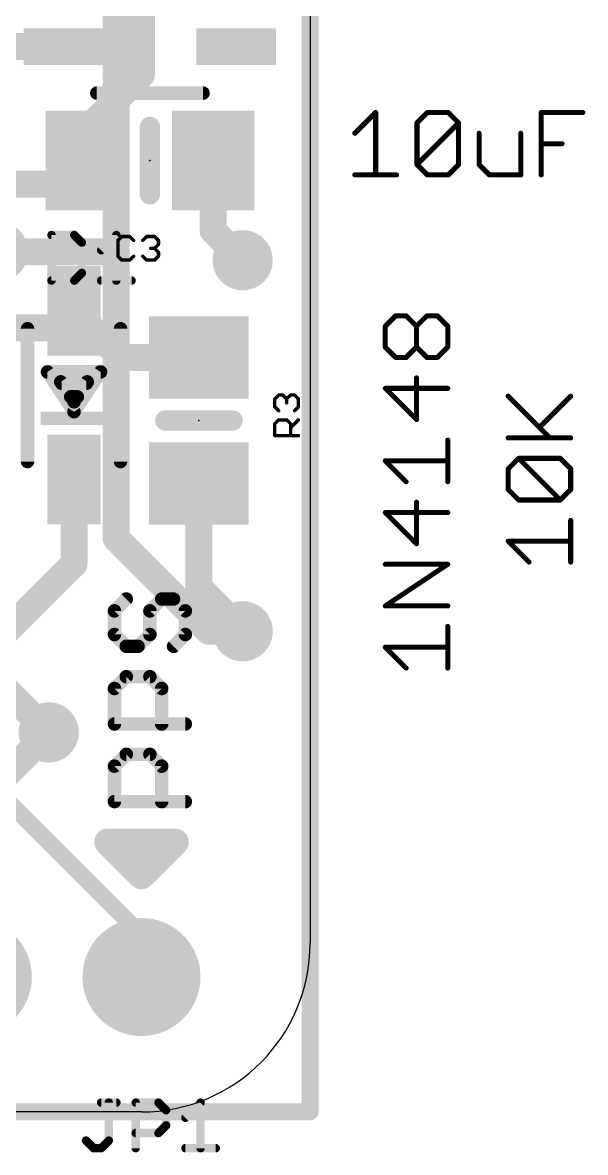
# Model space of a CAD drawing. Extents: x -2.5 to 35.7, y -0.6 to 34.3.
# Drawn here: x 21.07 to 29.54, y -0.61 to 16.41 of the extents above; entities that cross this region are included whole.
import ezdxf

# ---------------------------------------------------------------- set-up
doc = ezdxf.new("R2010")
doc.units = 0
for name, color, linetype in [('1', 12, 'CONTINUOUS'), ('16', 132, 'CONTINUOUS'), ('17', 110, 'CONTINUOUS'), ('18', 110, 'CONTINUOUS'), ('20', 53, 'CONTINUOUS'), ('21', 40, 'CONTINUOUS'), ('23', 53, 'CONTINUOUS'), ('25', 253, 'CONTINUOUS'), ('27', 253, 'CONTINUOUS')]:
    doc.layers.add(name, color=color, linetype=linetype)

# ---------------------------------------------------------------- blocks, each defined once
blk = doc.blocks.new('RECT')
blk.add_solid([(-0.5, -0.5), (0.5, -0.5), (-0.5, 0.5), (0.5, 0.5)])
blk = doc.blocks.new('ROUNDP')
at = {"const_width": 0.5}
blk.add_lwpolyline([(0, -0.25, 1), (0, 0.25, 1), (0, -0.25)], format="xyb", dxfattribs=at)
blk = doc.blocks.new('ROUNDV')
at = {"const_width": 0.5}
blk.add_lwpolyline([(0, -0.25, 1), (0, 0.25, 1), (0, -0.25)], format="xyb", dxfattribs=at)

msp = doc.modelspace()

# ---------------------------------------------------------------- linework, layer by layer
at = {"layer": '1'}
for points, const_width in [([(25.4, 33.925), (25.4, 0)], 0.254), ([(22.86, 15.621), (22.86, 17.526)], 0.4064), ([(21.6869, 16.044), (20.193, 16.044)], 0.4064), ([(22.037, 14.798), (22.86, 15.621)], 0.4064), ([(22.037, 14.327), (22.037, 14.798)], 0.4064), ([(22.037, 14.327), (21.68, 13.97)], 0.4064), ([(23.937, 13.274), (23.937, 14.327)], 0.4064), ([(21.68, 13.97), (19.304, 13.97)], 0.4064), ([(24.384, 12.827), (23.937, 13.274)], 0.4064), ([(21.59, 11.811), (21.844, 12.065)], 0.4064), ([(21.844, 12.065), (22.545, 11.364)], 0.4064), ([(19.304, 11.811), (21.59, 11.811)], 0.4064), ([(22.545, 11.364), (23.725, 11.364)], 0.4064), ([(21.844, 8.255), (21.844, 9.525)], 0.4064), ([(23.725, 9.464), (23.725, 7.898)], 0.4064), ([(19.685, 6.096), (21.844, 8.255)], 0.4064), ([(23.725, 7.898), (24.384, 7.239)], 0.4064), ([(20.32, 4.572), (21.463, 5.715)], 0.4064), ([(25.4, 0), (0, 0)], 0.254)]:
    msp.add_lwpolyline(points, dxfattribs=dict(at, const_width=const_width))
for points, const_width in [([(21.6869, 15.9424, 1), (21.6869, 16.1456)], 0.2032), ([(22.7584, 15.621, 1), (22.9616, 15.621)], 0.2032), ([(22.9318, 15.5492, 1), (22.7882, 15.6928)], 0.2032), ([(22.1386, 14.798, 1), (21.9354, 14.798)], 0.2032), ([(21.9652, 14.8698, 1), (22.1088, 14.7262)], 0.2032), ([(22.1088, 14.2552, 1), (21.9652, 14.3988)], 0.2032), ([(24.0386, 14.327, 1), (23.8354, 14.327)], 0.2032), ([(21.9354, 14.327, 1), (22.1386, 14.327)], 0.2032), ([(21.6082, 14.0418, 1), (21.7518, 13.8982)], 0.2032), ([(21.68, 13.8684, 1), (21.68, 14.0716)], 0.2032), ([(24.0088, 13.3458, 1), (23.8652, 13.2022)], 0.2032), ([(23.8354, 13.274, 1), (24.0386, 13.274)], 0.2032), ([(24.3122, 12.7552, 1), (24.4558, 12.8988)], 0.2032), ([(21.9158, 12.1368, 1), (21.7722, 11.9932)], 0.2032), ([(21.9158, 11.9932, 1), (21.7722, 12.1368)], 0.2032), ([(21.5182, 11.8828, 1), (21.6618, 11.7392)], 0.2032), ([(21.59, 11.7094, 1), (21.59, 11.9126)], 0.2032), ([(22.545, 11.4656, 1), (22.545, 11.2624)], 0.2032), ([(22.4732, 11.2922, 1), (22.6168, 11.4358)], 0.2032), ([(23.725, 11.2624, 1), (23.725, 11.4656)], 0.2032), ([(21.9456, 9.525, 1), (21.7424, 9.525)], 0.2032), ([(23.8266, 9.464, 1), (23.6234, 9.464)], 0.2032), ([(21.7424, 8.255, 1), (21.9456, 8.255)], 0.2032), ([(21.9158, 8.1832, 1), (21.7722, 8.3268)], 0.2032), ([(23.6234, 7.898, 1), (23.8266, 7.898)], 0.2032), ([(23.7968, 7.9698, 1), (23.6532, 7.8262)], 0.2032), ([(24.3122, 7.1672, 1), (24.4558, 7.3108)], 0.2032), ([(21.5348, 5.6432, 1), (21.3912, 5.7868)], 0.2032), ([(25.3365, 0, 1), (25.4635, 0)], 0.127), ([(25.4, -0.0635, 1), (25.4, 0.0635)], 0.127)]:
    msp.add_lwpolyline(points, format="xyb", dxfattribs=dict(at, const_width=const_width))
at = {"layer": '16'}
for points, const_width in [([(25.4, 33.925), (25.4, 0)], 0.254), ([(22.479, 12.954), (22.479, 17.907)], 0.4064), ([(20.701, 12.954), (22.479, 12.954)], 0.4064), ([(22.479, 8.636), (22.479, 12.954)], 0.4064), ([(24.384, 12.827), (24.511, 12.827)], 0.4064), ([(23.876, 7.239), (22.479, 8.636)], 0.4064), ([(21.463, 5.715), (19.304, 7.874)], 0.4064), ([(24.384, 7.239), (23.876, 7.239)], 0.4064), ([(18.415, 7.112), (22.86, 2.667)], 0.254), ([(22.86, 2.667), (22.86, 2.032)], 0.254), ([(25.4, 0), (0, 0)], 0.254)]:
    msp.add_lwpolyline(points, dxfattribs=dict(at, const_width=const_width))
for points, const_width in [([(22.5806, 12.954, 1), (22.3774, 12.954)], 0.2032), ([(22.479, 12.8524, 1), (22.479, 13.0556)], 0.2032), ([(22.3774, 12.954, 1), (22.5806, 12.954)], 0.2032), ([(24.384, 12.9286, 1), (24.384, 12.7254)], 0.2032), ([(24.511, 12.7254, 1), (24.511, 12.9286)], 0.2032), ([(22.3774, 8.636, 1), (22.5806, 8.636)], 0.2032), ([(22.5508, 8.7078, 1), (22.4072, 8.5642)], 0.2032), ([(23.876, 7.3406, 1), (23.876, 7.1374)], 0.2032), ([(23.8042, 7.1672, 1), (23.9478, 7.3108)], 0.2032), ([(24.384, 7.1374, 1), (24.384, 7.3406)], 0.2032), ([(21.3912, 5.6432, 1), (21.5348, 5.7868)], 0.2032), ([(22.9235, 2.667, 1), (22.7965, 2.667)], 0.127), ([(22.8151, 2.6221, 1), (22.9049, 2.7119)], 0.127), ([(22.7965, 2.032, 1), (22.9235, 2.032)], 0.127), ([(25.3365, 0, 1), (25.4635, 0)], 0.127), ([(25.4, -0.0635, 1), (25.4, 0.0635)], 0.127)]:
    msp.add_lwpolyline(points, format="xyb", dxfattribs=dict(at, const_width=const_width))
at = {"layer": '20'}
for p, q in [((25.4, 31.75), (25.4, 2.54)), ((22.86, 0), (2.54, 0))]:
    msp.add_line(p, q, dxfattribs=at)
msp.add_arc((22.86, 2.54), 2.54, 270, 0, dxfattribs=at)
at = {"layer": '21'}
for points, const_width in [([(23.787, 15.344), (22.187, 15.344)], 0.2032), ([(22.987, 14.835), (22.987, 13.819)], 0.3048), ([(21.144, 9.795), (21.144, 11.795)], 0.2032), ([(22.544, 11.795), (22.544, 9.795)], 0.2032), ([(21.844, 10.545), (21.444, 11.145)], 0.2032), ([(21.444, 11.145), (22.244, 11.145)], 0.2032), ([(22.244, 11.145), (21.844, 10.545)], 0.2032), ([(21.844, 10.695), (21.644, 10.995)], 0.2032), ([(21.644, 10.995), (22.044, 10.995)], 0.2032), ([(21.6588, 10.9728), (22.0292, 10.9728)], 0.2032), ([(22.044, 10.995), (21.844, 10.695)], 0.2032), ([(21.7943, 10.7696), (21.8937, 10.7696)], 0.2032), ([(23.217, 10.414), (24.233, 10.414)], 0.3048), ([(22.6306, 7.7242), (22.4527, 7.5463)], 0.2032), ([(22.9865, 7.5463), (23.1645, 7.7242)], 0.2032), ([(23.1645, 7.7242), (23.3424, 7.7242)], 0.2032), ([(23.3424, 7.7242), (23.5204, 7.5463)], 0.2032), ([(22.4527, 7.5463), (22.4527, 7.1903)], 0.2032), ([(22.9865, 7.1903), (22.9865, 7.5463)], 0.2032), ([(23.5204, 7.5463), (23.5204, 7.1903)], 0.2032), ([(22.4527, 7.1903), (22.6306, 7.0124)], 0.2032), ([(22.8086, 7.0124), (22.9865, 7.1903)], 0.2032), ([(23.5204, 7.1903), (23.3424, 7.0124)], 0.2032), ([(22.6306, 7.0124), (22.8086, 7.0124)], 0.2032), ([(22.4527, 6.3769), (22.6306, 6.5548)], 0.2032), ([(22.6306, 6.5548), (22.9865, 6.5548)], 0.2032), ([(22.9865, 6.5548), (23.1645, 6.3769)], 0.2032), ([(22.4527, 5.843), (22.4527, 6.3769)], 0.2032), ([(23.1645, 6.3769), (23.1645, 5.843)], 0.2032), ([(23.5204, 5.843), (22.4527, 5.843)], 0.2032), ([(22.4527, 5.2075), (22.6306, 5.3854)], 0.2032), ([(22.6306, 5.3854), (22.9865, 5.3854)], 0.2032), ([(22.9865, 5.3854), (23.1645, 5.2075)], 0.2032), ([(22.4527, 4.6736), (22.4527, 5.2075)], 0.2032), ([(23.1645, 5.2075), (23.1645, 4.6736)], 0.2032), ([(23.5204, 4.6736), (22.4527, 4.6736)], 0.2032), ([(23.368, 4.064), (22.352, 4.064)], 0.4064), ([(22.352, 4.064), (22.86, 3.556)], 0.4064), ([(22.86, 3.556), (23.368, 4.064)], 0.4064)]:
    msp.add_lwpolyline(points, dxfattribs=dict(at, const_width=const_width))
for points, const_width in [([(22.187, 15.3948, 1), (22.187, 15.2932)], 0.1016), ([(23.787, 15.2932, 1), (23.787, 15.3948)], 0.1016), ([(23.0632, 14.835, 1), (22.9108, 14.835)], 0.1524), ([(22.9108, 13.819, 1), (23.0632, 13.819)], 0.1524), ([(21.1948, 11.795, 1), (21.0932, 11.795)], 0.1016), ([(22.5948, 11.795, 1), (22.4932, 11.795)], 0.1016), ([(21.4863, 11.1732, 1), (21.4017, 11.1168)], 0.1016), ([(21.444, 11.1958, 1), (21.444, 11.0942)], 0.1016), ([(22.2863, 11.1168, 1), (22.2017, 11.1732)], 0.1016), ([(22.244, 11.0942, 1), (22.244, 11.1958)], 0.1016), ([(21.6863, 11.0232, 1), (21.6017, 10.9668)], 0.1016), ([(21.644, 11.0458, 1), (21.644, 10.9442)], 0.1016), ([(21.6588, 11.0236, 1), (21.6588, 10.922)], 0.1016), ([(22.0863, 10.9668, 1), (22.0017, 11.0232)], 0.1016), ([(22.0292, 10.922, 1), (22.0292, 11.0236)], 0.1016), ([(22.044, 10.9442, 1), (22.044, 11.0458)], 0.1016), ([(21.7943, 10.8204, 1), (21.7943, 10.7188)], 0.1016), ([(21.8017, 10.7232, 1), (21.8863, 10.6668)], 0.1016), ([(21.8017, 10.6668, 1), (21.8863, 10.7232)], 0.1016), ([(21.8937, 10.7188, 1), (21.8937, 10.8204)], 0.1016), ([(21.8017, 10.5732, 1), (21.8863, 10.5168)], 0.1016), ([(21.8017, 10.5168, 1), (21.8863, 10.5732)], 0.1016), ([(23.217, 10.4902, 1), (23.217, 10.3378)], 0.1524), ([(24.233, 10.3378, 1), (24.233, 10.4902)], 0.1524), ([(21.0932, 9.795, 1), (21.1948, 9.795)], 0.1016), ([(22.4932, 9.795, 1), (22.5948, 9.795)], 0.1016), ([(22.6666, 7.6883, 1), (22.5947, 7.7601)], 0.1016), ([(23.1645, 7.775, 1), (23.1645, 7.6734)], 0.1016), ([(23.2004, 7.6883, 1), (23.1286, 7.7601)], 0.1016), ([(23.3784, 7.7601, 1), (23.3065, 7.6883)], 0.1016), ([(23.3424, 7.6734, 1), (23.3424, 7.775)], 0.1016), ([(22.5035, 7.5463, 1), (22.4019, 7.5463)], 0.1016), ([(22.4168, 7.5822, 1), (22.4886, 7.5103)], 0.1016), ([(23.0373, 7.5463, 1), (22.9357, 7.5463)], 0.1016), ([(22.9506, 7.5822, 1), (23.0225, 7.5103)], 0.1016), ([(23.5712, 7.5463, 1), (23.4696, 7.5463)], 0.1016), ([(23.4845, 7.5103, 1), (23.5563, 7.5822)], 0.1016), ([(22.4886, 7.2263, 1), (22.4168, 7.1544)], 0.1016), ([(22.4019, 7.1903, 1), (22.5035, 7.1903)], 0.1016), ([(22.9357, 7.1903, 1), (23.0373, 7.1903)], 0.1016), ([(23.0225, 7.1544, 1), (22.9506, 7.2263)], 0.1016), ([(23.4696, 7.1903, 1), (23.5712, 7.1903)], 0.1016), ([(23.5563, 7.1544, 1), (23.4845, 7.2263)], 0.1016), ([(22.6306, 7.0632, 1), (22.6306, 6.9616)], 0.1016), ([(22.5947, 6.9765, 1), (22.6666, 7.0483)], 0.1016), ([(22.7727, 7.0483, 1), (22.8445, 6.9765)], 0.1016), ([(22.8086, 6.9616, 1), (22.8086, 7.0632)], 0.1016), ([(23.3065, 7.0483, 1), (23.3784, 6.9765)], 0.1016), ([(22.6306, 6.6056, 1), (22.6306, 6.504)], 0.1016), ([(22.6666, 6.5189, 1), (22.5947, 6.5907)], 0.1016), ([(23.0225, 6.5907, 1), (22.9506, 6.5189)], 0.1016), ([(22.9865, 6.504, 1), (22.9865, 6.6056)], 0.1016), ([(22.5035, 6.3769, 1), (22.4019, 6.3769)], 0.1016), ([(23.2153, 6.3769, 1), (23.1137, 6.3769)], 0.1016), ([(22.4168, 6.4128, 1), (22.4886, 6.3409)], 0.1016), ([(23.1286, 6.3409, 1), (23.2004, 6.4128)], 0.1016), ([(22.4527, 5.8938, 1), (22.4527, 5.7922)], 0.1016), ([(22.4019, 5.843, 1), (22.5035, 5.843)], 0.1016), ([(23.1137, 5.843, 1), (23.2153, 5.843)], 0.1016), ([(23.5204, 5.7922, 1), (23.5204, 5.8938)], 0.1016), ([(22.6306, 5.4362, 1), (22.6306, 5.3346)], 0.1016), ([(22.6666, 5.3495, 1), (22.5947, 5.4213)], 0.1016), ([(23.0225, 5.4213, 1), (22.9506, 5.3495)], 0.1016), ([(22.9865, 5.3346, 1), (22.9865, 5.4362)], 0.1016), ([(22.5035, 5.2075, 1), (22.4019, 5.2075)], 0.1016), ([(22.4168, 5.2434, 1), (22.4886, 5.1715)], 0.1016), ([(23.2153, 5.2075, 1), (23.1137, 5.2075)], 0.1016), ([(23.1286, 5.1715, 1), (23.2004, 5.2434)], 0.1016), ([(22.4527, 4.7244, 1), (22.4527, 4.6228)], 0.1016), ([(23.5204, 4.6228, 1), (23.5204, 4.7244)], 0.1016), ([(22.4019, 4.6736, 1), (22.5035, 4.6736)], 0.1016), ([(23.1137, 4.6736, 1), (23.2153, 4.6736)], 0.1016), ([(22.352, 4.1656, 1), (22.352, 3.9624)], 0.2032), ([(22.4238, 4.1358, 1), (22.2802, 3.9922)], 0.2032), ([(23.4398, 3.9922, 1), (23.2962, 4.1358)], 0.2032), ([(23.368, 3.9624, 1), (23.368, 4.1656)], 0.2032), ([(22.7882, 3.6278, 1), (22.9318, 3.4842)], 0.2032), ([(22.7882, 3.4842, 1), (22.9318, 3.6278)], 0.2032)]:
    msp.add_lwpolyline(points, format="xyb", dxfattribs=dict(at, const_width=const_width))
at = {"layer": '23'}
for p in [(22.987, 14.327), (21.844, 10.795), (23.725, 10.414)]:
    msp.add_point(p, dxfattribs=at)
at = {"layer": '25'}
for points, const_width in [([(21.5045, 13.2069), (21.5045, 12.5205)], 0.127), ([(21.8477, 13.2069), (21.5045, 13.2069)], 0.127), ([(21.9621, 13.0925), (21.8477, 13.2069)], 0.127), ([(21.9621, 12.6349), (21.9621, 13.0925)], 0.127), ([(22.2529, 12.9781), (22.4817, 13.2069)], 0.127), ([(22.4817, 13.2069), (22.4817, 12.5205)], 0.127), ([(22.5637, 13.1843), (22.5044, 13.125)], 0.0508), ([(22.5044, 13.125), (22.5044, 12.8877)], 0.0508), ([(22.6823, 13.1843), (22.5637, 13.1843)], 0.0508), ([(22.7417, 13.125), (22.6823, 13.1843)], 0.0508), ([(22.8786, 13.125), (22.9379, 13.1843)], 0.0508), ([(22.9379, 13.1843), (23.0566, 13.1843)], 0.0508), ([(23.0566, 13.1843), (23.1159, 13.125)], 0.0508), ([(23.1159, 13.125), (23.1159, 13.0657)], 0.0508), ([(23.0566, 13.0064), (22.9972, 13.0064)], 0.0508), ([(23.1159, 13.0657), (23.0566, 13.0064)], 0.0508), ([(23.0566, 13.0064), (23.1159, 12.947)], 0.0508), ([(23.1159, 12.947), (23.1159, 12.8877)], 0.0508), ([(22.5044, 12.8877), (22.5637, 12.8284)], 0.0508), ([(22.5637, 12.8284), (22.6823, 12.8284)], 0.0508), ([(22.6823, 12.8284), (22.7417, 12.8877)], 0.0508), ([(22.9379, 12.8284), (22.8786, 12.8877)], 0.0508), ([(23.0566, 12.8284), (22.9379, 12.8284)], 0.0508), ([(23.1159, 12.8877), (23.0566, 12.8284)], 0.0508), ([(21.8477, 12.5205), (21.9621, 12.6349)], 0.127), ([(21.5045, 12.5205), (21.8477, 12.5205)], 0.127), ([(22.2529, 12.5205), (22.7105, 12.5205)], 0.127), ([(24.8677, 10.7376), (24.927, 10.7969)], 0.0508), ([(24.8677, 10.6189), (24.8677, 10.7376)], 0.0508), ([(24.927, 10.7969), (24.9863, 10.7969)], 0.0508), ([(24.9863, 10.7969), (25.0457, 10.7376)], 0.0508), ([(25.0457, 10.7376), (25.105, 10.7969)], 0.0508), ([(25.0457, 10.7376), (25.0457, 10.6782)], 0.0508), ([(25.105, 10.7969), (25.1643, 10.7969)], 0.0508), ([(25.1643, 10.7969), (25.2236, 10.7376)], 0.0508), ([(25.2236, 10.7376), (25.2236, 10.6189)], 0.0508), ([(24.927, 10.5596), (24.8677, 10.6189)], 0.0508), ([(25.2236, 10.6189), (25.1643, 10.5596)], 0.0508), ([(24.8677, 10.3634), (24.927, 10.4227)], 0.0508), ([(24.8677, 10.1854), (24.8677, 10.3634)], 0.0508), ([(24.927, 10.4227), (25.0457, 10.4227)], 0.0508), ([(25.0457, 10.4227), (25.105, 10.3634)], 0.0508), ([(25.105, 10.304), (25.2236, 10.4227)], 0.0508), ([(25.105, 10.3634), (25.105, 10.1854)], 0.0508), ([(25.2236, 10.1854), (24.8677, 10.1854)], 0.0508), ([(22.2532, 0.1403), (22.482, 0.1403)], 0.127), ([(22.3676, -0.4317), (22.3676, 0.1403)], 0.127), ([(22.7729, -0.5461), (22.7729, 0.1403)], 0.127), ([(22.7729, 0.1403), (23.1161, 0.1403)], 0.127), ([(23.1161, 0.1403), (23.2305, 0.0259)], 0.127), ([(23.5213, -0.0885), (23.7501, 0.1403)], 0.127), ([(23.7501, 0.1403), (23.7501, -0.5461)], 0.127), ([(23.2305, 0.0259), (23.2305, -0.2029)], 0.127), ([(23.2305, -0.2029), (23.1161, -0.3173)], 0.127), ([(23.1161, -0.3173), (22.7729, -0.3173)], 0.127), ([(22.0245, -0.4317), (22.1389, -0.5461)], 0.127), ([(22.1389, -0.5461), (22.2532, -0.5461)], 0.127), ([(22.2532, -0.5461), (22.3676, -0.4317)], 0.127), ([(23.5213, -0.5461), (23.9789, -0.5461)], 0.127)]:
    msp.add_lwpolyline(points, dxfattribs=dict(at, const_width=const_width))
for points, const_width in [([(21.5045, 13.2386, 1), (21.5045, 13.1751)], 0.0635), ([(21.5362, 13.2069, 1), (21.4728, 13.2069)], 0.0635), ([(21.8701, 13.2293, 1), (21.8252, 13.1844)], 0.0635), ([(21.8477, 13.1751, 1), (21.8477, 13.2386)], 0.0635), ([(21.9938, 13.0925, 1), (21.9303, 13.0925)], 0.0635), ([(21.9396, 13.07, 1), (21.9845, 13.1149)], 0.0635), ([(22.5135, 13.2069, 1), (22.45, 13.2069)], 0.0635), ([(22.5042, 13.1844, 1), (22.4593, 13.2293)], 0.0635), ([(22.5171, 13.125, 1), (22.4917, 13.125)], 0.0254), ([(22.4954, 13.134, 1), (22.5134, 13.116)], 0.0254), ([(22.5637, 13.197, 1), (22.5637, 13.1716)], 0.0254), ([(22.5727, 13.1753, 1), (22.5547, 13.1933)], 0.0254), ([(22.6913, 13.1933, 1), (22.6734, 13.1753)], 0.0254), ([(22.6823, 13.1716, 1), (22.6823, 13.197)], 0.0254), ([(22.7327, 13.116, 1), (22.7506, 13.134)], 0.0254), ([(22.8696, 13.134, 1), (22.8876, 13.116)], 0.0254), ([(22.9379, 13.197, 1), (22.9379, 13.1716)], 0.0254), ([(22.9469, 13.1753, 1), (22.9289, 13.1933)], 0.0254), ([(23.0655, 13.1933, 1), (23.0476, 13.1753)], 0.0254), ([(23.0566, 13.1716, 1), (23.0566, 13.197)], 0.0254), ([(23.1286, 13.125, 1), (23.1032, 13.125)], 0.0254), ([(23.1069, 13.116, 1), (23.1249, 13.134)], 0.0254), ([(22.2305, 13.0005, 1), (22.2754, 12.9556)], 0.0635), ([(22.9972, 13.0191, 1), (22.9972, 12.9937)], 0.0254), ([(23.0655, 13.0153, 1), (23.0476, 12.9974)], 0.0254), ([(23.0476, 13.0153, 1), (23.0655, 12.9974)], 0.0254), ([(23.0566, 12.9937, 1), (23.0566, 13.0191)], 0.0254), ([(23.1032, 13.0657, 1), (23.1286, 13.0657)], 0.0254), ([(23.1286, 12.947, 1), (23.1032, 12.947)], 0.0254), ([(23.1249, 13.0567, 1), (23.1069, 13.0746)], 0.0254), ([(23.1069, 12.9381, 1), (23.1249, 12.956)], 0.0254), ([(22.5134, 12.8967, 1), (22.4954, 12.8787)], 0.0254), ([(22.4917, 12.8877, 1), (22.5171, 12.8877)], 0.0254), ([(22.5637, 12.8411, 1), (22.5637, 12.8157)], 0.0254), ([(22.5547, 12.8194, 1), (22.5727, 12.8374)], 0.0254), ([(22.6734, 12.8374, 1), (22.6913, 12.8194)], 0.0254), ([(22.6823, 12.8157, 1), (22.6823, 12.8411)], 0.0254), ([(22.7506, 12.8787, 1), (22.7327, 12.8967)], 0.0254), ([(22.8876, 12.8967, 1), (22.8696, 12.8787)], 0.0254), ([(22.9379, 12.8411, 1), (22.9379, 12.8157)], 0.0254), ([(22.9289, 12.8194, 1), (22.9469, 12.8374)], 0.0254), ([(23.0476, 12.8374, 1), (23.0655, 12.8194)], 0.0254), ([(23.0566, 12.8157, 1), (23.0566, 12.8411)], 0.0254), ([(23.1032, 12.8877, 1), (23.1286, 12.8877)], 0.0254), ([(23.1249, 12.8787, 1), (23.1069, 12.8967)], 0.0254), ([(21.9303, 12.6349, 1), (21.9938, 12.6349)], 0.0635), ([(21.9845, 12.6124, 1), (21.9396, 12.6573)], 0.0635), ([(21.5045, 12.5523, 1), (21.5045, 12.4887)], 0.0635), ([(21.4728, 12.5205, 1), (21.5362, 12.5205)], 0.0635), ([(21.8252, 12.543, 1), (21.8701, 12.498)], 0.0635), ([(21.8477, 12.4887, 1), (21.8477, 12.5523)], 0.0635), ([(22.2529, 12.5523, 1), (22.2529, 12.4887)], 0.0635), ([(22.45, 12.5205, 1), (22.5135, 12.5205)], 0.0635), ([(22.7105, 12.4887, 1), (22.7105, 12.5523)], 0.0635), ([(24.8804, 10.7376, 1), (24.855, 10.7376)], 0.0254), ([(24.8587, 10.7465, 1), (24.8767, 10.7286)], 0.0254), ([(24.927, 10.8096, 1), (24.927, 10.7842)], 0.0254), ([(24.936, 10.7879, 1), (24.918, 10.8059)], 0.0254), ([(24.9953, 10.8059, 1), (24.9774, 10.7879)], 0.0254), ([(24.9863, 10.7842, 1), (24.9863, 10.8096)], 0.0254), ([(25.0584, 10.7376, 1), (25.033, 10.7376)], 0.0254), ([(25.0367, 10.7465, 1), (25.0546, 10.7286)], 0.0254), ([(25.0367, 10.7286, 1), (25.0546, 10.7465)], 0.0254), ([(25.105, 10.8096, 1), (25.105, 10.7842)], 0.0254), ([(25.1139, 10.7879, 1), (25.096, 10.8059)], 0.0254), ([(25.1733, 10.8059, 1), (25.1553, 10.7879)], 0.0254), ([(25.1643, 10.7842, 1), (25.1643, 10.8096)], 0.0254), ([(25.2363, 10.7376, 1), (25.2109, 10.7376)], 0.0254), ([(25.2146, 10.7286, 1), (25.2326, 10.7465)], 0.0254), ([(24.8767, 10.6279, 1), (24.8587, 10.6099)], 0.0254), ([(24.855, 10.6189, 1), (24.8804, 10.6189)], 0.0254), ([(24.918, 10.5506, 1), (24.936, 10.5686)], 0.0254), ([(25.033, 10.6782, 1), (25.0584, 10.6782)], 0.0254), ([(25.1553, 10.5686, 1), (25.1733, 10.5506)], 0.0254), ([(25.2109, 10.6189, 1), (25.2363, 10.6189)], 0.0254), ([(25.2326, 10.6099, 1), (25.2146, 10.6279)], 0.0254), ([(24.8804, 10.3634, 1), (24.855, 10.3634)], 0.0254), ([(24.8587, 10.3723, 1), (24.8767, 10.3544)], 0.0254), ([(24.927, 10.4354, 1), (24.927, 10.41)], 0.0254), ([(24.936, 10.4137, 1), (24.918, 10.4316)], 0.0254), ([(25.0546, 10.4316, 1), (25.0367, 10.4137)], 0.0254), ([(25.0457, 10.41, 1), (25.0457, 10.4354)], 0.0254), ([(25.1177, 10.3634, 1), (25.0923, 10.3634)], 0.0254), ([(25.096, 10.3544, 1), (25.1139, 10.3723)], 0.0254), ([(25.2326, 10.4137, 1), (25.2146, 10.4316)], 0.0254), ([(24.8677, 10.1981, 1), (24.8677, 10.1727)], 0.0254), ([(25.096, 10.313, 1), (25.1139, 10.2951)], 0.0254), ([(25.2236, 10.1727, 1), (25.2236, 10.1981)], 0.0254), ([(24.855, 10.1854, 1), (24.8804, 10.1854)], 0.0254), ([(25.0923, 10.1854, 1), (25.1177, 10.1854)], 0.0254), ([(22.2532, 0.172, 1), (22.2532, 0.1085)], 0.0635), ([(22.3994, 0.1403, 1), (22.3359, 0.1403)], 0.0635), ([(22.482, 0.1085, 1), (22.482, 0.172)], 0.0635), ([(22.8046, 0.1403, 1), (22.7411, 0.1403)], 0.0635), ([(22.7729, 0.172, 1), (22.7729, 0.1085)], 0.0635), ([(23.1385, 0.1627, 1), (23.0936, 0.1178)], 0.0635), ([(23.1161, 0.1085, 1), (23.1161, 0.172)], 0.0635), ([(23.7818, 0.1403, 1), (23.7183, 0.1403)], 0.0635), ([(23.7725, 0.1178, 1), (23.7276, 0.1627)], 0.0635), ([(23.2622, 0.0259, 1), (23.1987, 0.0259)], 0.0635), ([(23.208, 0.0034, 1), (23.2529, 0.0483)], 0.0635), ([(23.2529, -0.2254, 1), (23.208, -0.1805)], 0.0635), ([(23.4988, -0.0661, 1), (23.5437, -0.111)], 0.0635), ([(22.7729, -0.2856, 1), (22.7729, -0.3491)], 0.0635), ([(23.0936, -0.2949, 1), (23.1385, -0.3398)], 0.0635), ([(23.1161, -0.3491, 1), (23.1161, -0.2856)], 0.0635), ([(23.1987, -0.2029, 1), (23.2622, -0.2029)], 0.0635), ([(22.0469, -0.4093, 1), (22.002, -0.4542)], 0.0635), ([(22.1389, -0.5144, 1), (22.1389, -0.5778)], 0.0635), ([(22.1164, -0.5686, 1), (22.1613, -0.5236)], 0.0635), ([(22.2308, -0.5236, 1), (22.2757, -0.5686)], 0.0635), ([(22.2532, -0.5778, 1), (22.2532, -0.5144)], 0.0635), ([(22.3359, -0.4317, 1), (22.3994, -0.4317)], 0.0635), ([(22.3901, -0.4542, 1), (22.3452, -0.4093)], 0.0635), ([(23.5213, -0.5144, 1), (23.5213, -0.5778)], 0.0635), ([(23.9789, -0.5778, 1), (23.9789, -0.5144)], 0.0635), ([(22.7411, -0.5461, 1), (22.8046, -0.5461)], 0.0635), ([(23.7183, -0.5461, 1), (23.7818, -0.5461)], 0.0635)]:
    msp.add_lwpolyline(points, format="xyb", dxfattribs=dict(at, const_width=const_width))
at = {"layer": '27', "const_width": 0.0762}
for points in [[(26.0731, 14.7382), (26.3866, 15.0517)], [(26.3866, 15.0517), (26.3866, 14.1111)], [(27.0086, 14.8949), (27.1654, 15.0517)], [(27.1654, 15.0517), (27.4789, 15.0517)], [(27.4789, 15.0517), (27.6357, 14.8949)], [(28.8797, 14.1111), (28.8797, 15.0517)], [(28.8797, 15.0517), (29.5067, 15.0517)], [(27.0086, 14.2679), (27.0086, 14.8949)], [(27.0086, 14.2679), (27.6357, 14.8949)], [(27.6357, 14.8949), (27.6357, 14.2679)], [(27.9441, 14.7382), (27.9441, 14.2679)], [(28.5712, 14.1111), (28.5712, 14.7382)], [(28.8797, 14.5814), (29.1932, 14.5814)], [(27.1654, 14.1111), (27.0086, 14.2679)], [(27.6357, 14.2679), (27.4789, 14.1111)], [(27.9441, 14.2679), (28.1009, 14.1111)], [(26.0731, 14.1111), (26.7002, 14.1111)], [(27.4789, 14.1111), (27.1654, 14.1111)], [(28.1009, 14.1111), (28.5712, 14.1111)], [(26.5313, 11.8329), (26.6881, 11.9896)], [(26.6881, 11.9896), (26.8448, 11.9896)], [(26.8448, 11.9896), (27.0016, 11.8329)], [(27.0016, 11.8329), (27.1584, 11.9896)], [(27.1584, 11.9896), (27.3151, 11.9896)], [(27.3151, 11.9896), (27.4719, 11.8329)], [(26.5313, 11.5193), (26.5313, 11.8329)], [(27.0016, 11.5193), (27.0016, 11.8329)], [(27.4719, 11.8329), (27.4719, 11.5193)], [(26.6881, 11.3626), (26.5313, 11.5193)], [(26.8448, 11.3626), (26.6881, 11.3626)], [(27.0016, 11.5193), (26.8448, 11.3626)], [(27.1584, 11.3626), (27.0016, 11.5193)], [(27.3151, 11.3626), (27.1584, 11.3626)], [(27.4719, 11.5193), (27.3151, 11.3626)], [(27.0016, 10.4271), (27.0016, 11.0541)], [(27.4719, 10.8974), (26.5313, 10.8974)], [(26.5313, 10.8974), (27.0016, 10.4271)], [(29.0094, 10.1516), (28.3823, 10.7787)], [(28.8526, 10.3083), (29.3229, 10.7787)], [(27.4719, 9.4915), (27.4719, 10.1186)], [(28.3823, 10.1516), (29.3229, 10.1516)], [(28.3823, 9.6864), (28.5391, 9.8431)], [(28.5391, 9.8431), (29.1661, 9.8431)], [(29.1661, 9.2161), (28.5391, 9.8431)], [(29.1661, 9.8431), (29.3229, 9.6864)], [(26.8448, 9.4915), (26.5313, 9.8051)], [(26.5313, 9.8051), (27.4719, 9.8051)], [(28.3823, 9.3728), (28.3823, 9.6864)], [(29.3229, 9.6864), (29.3229, 9.3728)], [(28.5391, 9.2161), (28.3823, 9.3728)], [(29.3229, 9.3728), (29.1661, 9.2161)], [(27.0016, 8.556), (27.0016, 9.1831)], [(29.1661, 9.2161), (28.5391, 9.2161)], [(27.4719, 9.0263), (26.5313, 9.0263)], [(26.5313, 9.0263), (27.0016, 8.556)], [(29.3229, 8.2805), (29.3229, 8.9076)], [(28.6958, 8.2805), (28.3823, 8.5941)], [(28.3823, 8.5941), (29.3229, 8.5941)], [(26.5313, 7.6205), (27.4719, 8.2476)], [(27.4719, 8.2476), (26.5313, 8.2476)], [(27.4719, 7.6205), (26.5313, 7.6205)], [(27.4719, 6.685), (27.4719, 7.3121)], [(26.8448, 6.685), (26.5313, 6.9985)], [(26.5313, 6.9985), (27.4719, 6.9985)]]:
    msp.add_lwpolyline(points, dxfattribs=at)
at = {"layer": '27', "const_width": 0.0381}
for points in [[(26.4057, 15.0517, 1), (26.3676, 15.0517)], [(26.4001, 15.0382, 1), (26.3732, 15.0652)], [(27.1654, 15.0708, 1), (27.1654, 15.0327)], [(27.1789, 15.0382, 1), (27.1519, 15.0652)], [(27.4924, 15.0652, 1), (27.4654, 15.0382)], [(27.4789, 15.0327, 1), (27.4789, 15.0708)], [(28.8797, 15.0708, 1), (28.8797, 15.0327)], [(28.8987, 15.0517, 1), (28.8606, 15.0517)], [(29.5067, 15.0327, 1), (29.5067, 15.0708)], [(27.0277, 14.8949, 1), (26.9896, 14.8949)], [(26.9951, 14.9084, 1), (27.0221, 14.8815)], [(27.6547, 14.8949, 1), (27.6166, 14.8949)], [(27.6492, 14.8815, 1), (27.6222, 14.9084)], [(27.6222, 14.8815, 1), (27.6492, 14.9084)], [(26.0596, 14.7516, 1), (26.0866, 14.7247)], [(27.9632, 14.7382, 1), (27.9251, 14.7382)], [(28.5903, 14.7382, 1), (28.5522, 14.7382)], [(28.8797, 14.6005, 1), (28.8797, 14.5624)], [(29.1932, 14.5624, 1), (29.1932, 14.6005)], [(27.0221, 14.2813, 1), (26.9951, 14.2544)], [(26.9951, 14.2813, 1), (27.0221, 14.2544)], [(27.6492, 14.2544, 1), (27.6222, 14.2813)], [(27.9576, 14.2813, 1), (27.9307, 14.2544)], [(26.0731, 14.1302, 1), (26.0731, 14.0921)], [(26.3676, 14.1111, 1), (26.4057, 14.1111)], [(26.7002, 14.0921, 1), (26.7002, 14.1302)], [(26.9896, 14.2679, 1), (27.0277, 14.2679)], [(27.1654, 14.1302, 1), (27.1654, 14.0921)], [(27.1519, 14.0976, 1), (27.1789, 14.1246)], [(27.4654, 14.1246, 1), (27.4924, 14.0976)], [(27.4789, 14.0921, 1), (27.4789, 14.1302)], [(27.6166, 14.2679, 1), (27.6547, 14.2679)], [(27.9251, 14.2679, 1), (27.9632, 14.2679)], [(28.1009, 14.1302, 1), (28.1009, 14.0921)], [(28.0874, 14.0976, 1), (28.1144, 14.1246)], [(28.5522, 14.1111, 1), (28.5903, 14.1111)], [(28.5712, 14.0921, 1), (28.5712, 14.1302)], [(28.8606, 14.1111, 1), (28.8987, 14.1111)], [(26.6881, 12.0087, 1), (26.6881, 11.9706)], [(26.7015, 11.9762, 1), (26.6746, 12.0031)], [(26.8583, 12.0031, 1), (26.8314, 11.9762)], [(26.8448, 11.9706, 1), (26.8448, 12.0087)], [(27.1584, 12.0087, 1), (27.1584, 11.9706)], [(27.1718, 11.9762, 1), (27.1449, 12.0031)], [(27.3286, 12.0031, 1), (27.3017, 11.9762)], [(27.3151, 11.9706, 1), (27.3151, 12.0087)], [(26.5503, 11.8329, 1), (26.5122, 11.8329)], [(26.5178, 11.8463, 1), (26.5448, 11.8194)], [(27.0206, 11.8329, 1), (26.9825, 11.8329)], [(26.9881, 11.8463, 1), (27.0151, 11.8194)], [(26.9881, 11.8194, 1), (27.0151, 11.8463)], [(27.491, 11.8329, 1), (27.4529, 11.8329)], [(27.4584, 11.8194, 1), (27.4854, 11.8463)], [(26.5122, 11.5193, 1), (26.5503, 11.5193)], [(26.5448, 11.5328, 1), (26.5178, 11.5059)], [(26.6881, 11.3816, 1), (26.6881, 11.3435)], [(26.8448, 11.3435, 1), (26.8448, 11.3816)], [(27.0151, 11.5328, 1), (26.9881, 11.5059)], [(26.9825, 11.5193, 1), (27.0206, 11.5193)], [(27.0151, 11.5059, 1), (26.9881, 11.5328)], [(27.1584, 11.3816, 1), (27.1584, 11.3435)], [(27.3151, 11.3435, 1), (27.3151, 11.3816)], [(27.4529, 11.5193, 1), (27.491, 11.5193)], [(27.4854, 11.5059, 1), (27.4584, 11.5328)], [(26.6746, 11.3491, 1), (26.7015, 11.376)], [(26.8314, 11.376, 1), (26.8583, 11.3491)], [(27.1449, 11.3491, 1), (27.1718, 11.376)], [(27.3017, 11.376, 1), (27.3286, 11.3491)], [(27.0206, 11.0541, 1), (26.9825, 11.0541)], [(26.5448, 10.9108, 1), (26.5178, 10.8839)], [(26.5313, 10.9164, 1), (26.5313, 10.8783)], [(27.4719, 10.8783, 1), (27.4719, 10.9164)], [(28.3958, 10.7921, 1), (28.3688, 10.7652)], [(29.3364, 10.7652, 1), (29.3094, 10.7921)], [(26.9825, 10.4271, 1), (27.0206, 10.4271)], [(26.9881, 10.4136, 1), (27.0151, 10.4405)], [(28.8391, 10.3218, 1), (28.8661, 10.2949)], [(27.491, 10.1186, 1), (27.4529, 10.1186)], [(28.3823, 10.1706, 1), (28.3823, 10.1325)], [(28.9959, 10.1381, 1), (29.0228, 10.1651)], [(29.3229, 10.1325, 1), (29.3229, 10.1706)], [(28.5391, 9.8622, 1), (28.5391, 9.8241)], [(28.5525, 9.8566, 1), (28.5256, 9.8297)], [(28.5525, 9.8297, 1), (28.5256, 9.8566)], [(29.1796, 9.8566, 1), (29.1527, 9.8297)], [(29.1661, 9.8241, 1), (29.1661, 9.8622)], [(26.5448, 9.8185, 1), (26.5178, 9.7916)], [(26.5313, 9.8241, 1), (26.5313, 9.786)], [(27.4719, 9.786, 1), (27.4719, 9.8241)], [(28.4013, 9.6864, 1), (28.3632, 9.6864)], [(28.3688, 9.6998, 1), (28.3958, 9.6729)], [(29.342, 9.6864, 1), (29.3039, 9.6864)], [(29.3094, 9.6729, 1), (29.3364, 9.6998)], [(26.8314, 9.4781, 1), (26.8583, 9.505)], [(27.4529, 9.4915, 1), (27.491, 9.4915)], [(28.3632, 9.3728, 1), (28.4013, 9.3728)], [(28.3958, 9.3863, 1), (28.3688, 9.3594)], [(29.3039, 9.3728, 1), (29.342, 9.3728)], [(29.3364, 9.3594, 1), (29.3094, 9.3863)], [(27.0206, 9.1831, 1), (26.9825, 9.1831)], [(28.5391, 9.2351, 1), (28.5391, 9.197)], [(28.5256, 9.2026, 1), (28.5525, 9.2295)], [(29.1527, 9.2295, 1), (29.1796, 9.2026)], [(29.1527, 9.2026, 1), (29.1796, 9.2295)], [(29.1661, 9.197, 1), (29.1661, 9.2351)], [(26.5313, 9.0454, 1), (26.5313, 9.0073)], [(26.5448, 9.0398, 1), (26.5178, 9.0129)], [(27.4719, 9.0073, 1), (27.4719, 9.0454)], [(29.342, 8.9076, 1), (29.3039, 8.9076)], [(26.9825, 8.556, 1), (27.0206, 8.556)], [(26.9881, 8.5426, 1), (27.0151, 8.5695)], [(28.3958, 8.6075, 1), (28.3688, 8.5806)], [(28.3823, 8.6131, 1), (28.3823, 8.575)], [(29.3229, 8.575, 1), (29.3229, 8.6131)], [(26.5313, 8.2666, 1), (26.5313, 8.2285)], [(27.4825, 8.2317, 1), (27.4613, 8.2634)], [(27.4719, 8.2285, 1), (27.4719, 8.2666)], [(28.6824, 8.2671, 1), (28.7093, 8.294)], [(29.3039, 8.2805, 1), (29.342, 8.2805)], [(26.5313, 7.6396, 1), (26.5313, 7.6015)], [(27.4719, 7.6015, 1), (27.4719, 7.6396)], [(26.5207, 7.6364, 1), (26.5419, 7.6047)], [(27.491, 7.3121, 1), (27.4529, 7.3121)], [(26.5448, 7.012, 1), (26.5178, 6.985)], [(26.5313, 7.0176, 1), (26.5313, 6.9795)], [(27.4719, 6.9795, 1), (27.4719, 7.0176)], [(26.8314, 6.6715, 1), (26.8583, 6.6985)], [(27.4529, 6.685, 1), (27.491, 6.685)]]:
    msp.add_lwpolyline(points, format="xyb", dxfattribs=at)

# ---------------------------------------------------------------- block references
at = {"layer": '1'}
for p, xscale, yscale, rotation in [((21.6869, 16.044), 0.55, 1.2, 270), ((24.2871, 16.044), 0.55, 1.2, 270), ((21.844, 12.065), 1.35, 0.8, 90), ((23.725, 11.364), 1.24, 1.5, 90), ((21.844, 9.525), 1.35, 0.8, 90), ((23.725, 9.464), 1.24, 1.5, 90)]:
    msp.add_blockref('RECT', p, dxfattribs=dict(at, xscale=xscale, yscale=yscale, rotation=rotation))
at = {"layer": '1', "xscale": 1.24, "yscale": 1.5}
for p in [(22.037, 14.327), (23.937, 14.327)]:
    msp.add_blockref('RECT', p, dxfattribs=at)
at = {"layer": '17', "xscale": 1.778, "yscale": 1.778, "rotation": 270}
for p in [(20.32, 2.032), (20.32, 2.032), (22.86, 2.032), (22.86, 2.032)]:
    msp.add_blockref('ROUNDP', p, dxfattribs=at)
at = {"layer": '18', "xscale": 0.9064, "yscale": 0.9064}
for p in [(20.701, 12.954), (20.701, 12.954), (24.384, 12.827), (24.384, 12.827), (24.384, 7.239), (24.384, 7.239), (21.463, 5.715), (21.463, 5.715)]:
    msp.add_blockref('ROUNDV', p, dxfattribs=at)
at = {"layer": '21', "xscale": 0.2, "rotation": 90}
msp.add_blockref('RECT', (21.844, 10.445), dxfattribs=at)

doc.saveas('drawing.dxf')
